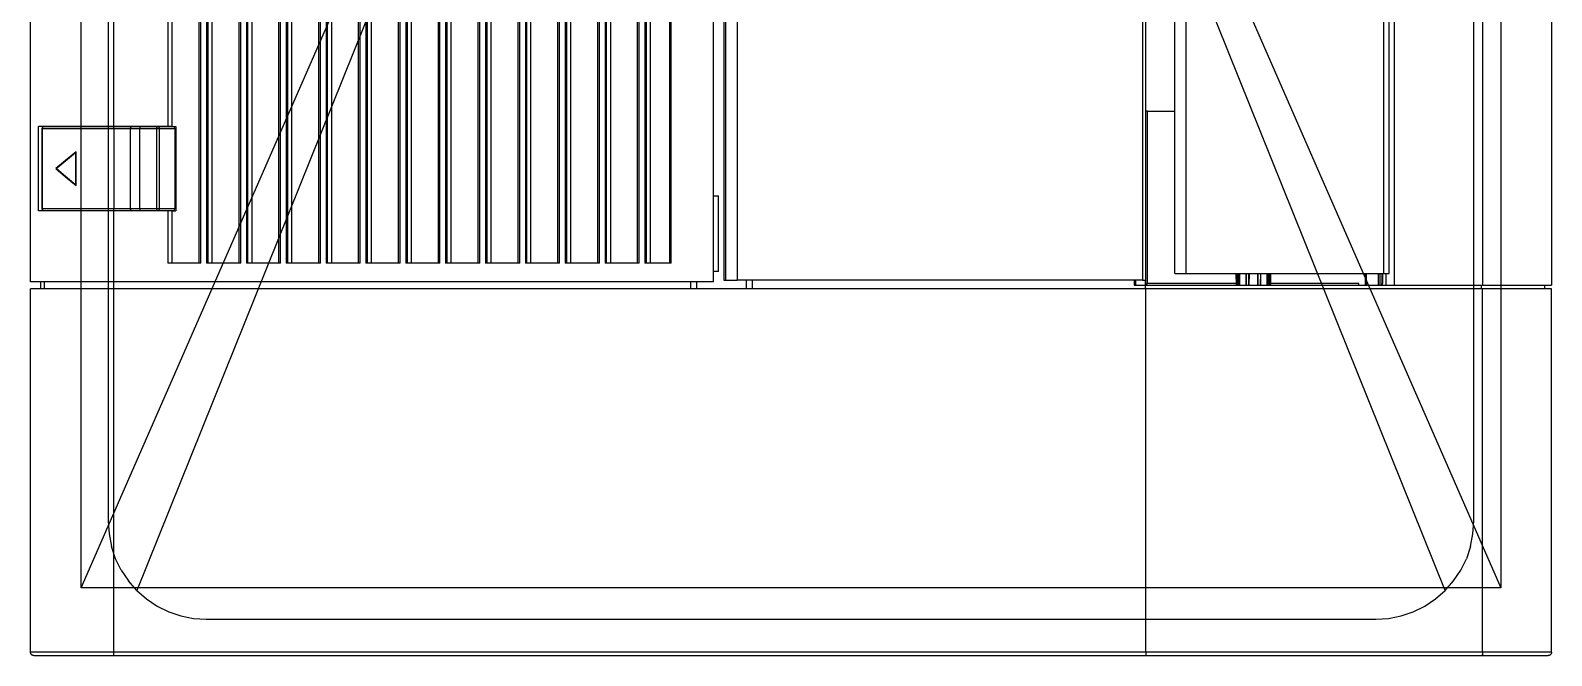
# Model space of a CAD drawing. Header units: millimetres. Extents: x 0 to 460473, y -68369 to 85219.
# Drawn here: x 229255.7 to 229705.7, y -32305.4 to -32120.5 of the extents above; entities that cross this region are included whole.
import ezdxf

# ---------------------------------------------------------------- set-up
doc = ezdxf.new("R2010")
doc.units = ezdxf.units.MM
doc.header["$LTSCALE"] = 50
doc.layers.add('ha', color=8, linetype='Continuous')

# ---------------------------------------------------------------- blocks, each defined once
blk = doc.blocks.new('FSFSGF')
at = {"color": 1}
for p, q in [((325204.31, 82180.36), (325624.31, 83140.36)), ((325204.31, 83140.36), (325624.31, 82180.36))]:
    blk.add_line(p, q, dxfattribs=at)
at = {"color": 8}
for p, q in [((325189.31, 82270.86), (325189.31, 83049.86)), ((325391.4, 82270.86), (325391.4, 83049.86)), ((325394.4, 83049.36), (325394.4, 82271.36)), ((325394.99, 82271.36), (325394.99, 83049.36)), ((325398.4, 83049.36), (325398.4, 82271.36)), ((325518.28, 83049.36), (325518.28, 82271.36)), ((325519.32, 82271.36), (325519.32, 83049.36)), ((325592.82, 82269.86), (325592.82, 83050.86)), ((325618.89, 83050.86), (325618.89, 82269.86)), ((325639.32, 83050.86), (325639.32, 82269.86)), ((325239.73, 82276.36), (325239.73, 83044.86)), ((325241.41, 83044.86), (325241.41, 82276.36)), ((325241.87, 82276.36), (325241.87, 83044.86)), ((325251.52, 82276.36), (325251.52, 83044.86)), ((325253.2, 83044.86), (325253.2, 82276.36)), ((325253.66, 82276.36), (325253.66, 83044.86)), ((325263.31, 82276.36), (325263.31, 83044.86)), ((325264.99, 83044.86), (325264.99, 82276.36)), ((325265.45, 82276.36), (325265.45, 83044.86)), ((325275.1, 82276.36), (325275.1, 83044.86)), ((325276.78, 83044.86), (325276.78, 82276.36)), ((325277.24, 82276.36), (325277.24, 83044.86)), ((325286.89, 82276.36), (325286.89, 83044.86)), ((325288.57, 83044.86), (325288.57, 82276.36)), ((325289.03, 82276.36), (325289.03, 83044.86)), ((325298.68, 82276.36), (325298.68, 83044.86)), ((325300.36, 83044.86), (325300.36, 82276.36)), ((325300.82, 82276.36), (325300.82, 83044.86)), ((325310.47, 82276.36), (325310.47, 83044.86)), ((325312.15, 83044.86), (325312.15, 82276.36)), ((325312.61, 82276.36), (325312.61, 83044.86)), ((325322.26, 82276.36), (325322.26, 83044.86)), ((325323.94, 83044.86), (325323.94, 82276.36)), ((325324.4, 82276.36), (325324.4, 83044.86)), ((325334.05, 82276.36), (325334.05, 83044.86)), ((325335.73, 83044.86), (325335.73, 82276.36)), ((325336.19, 82276.36), (325336.19, 83044.86)), ((325345.84, 82276.36), (325345.84, 83044.86)), ((325347.52, 83044.86), (325347.52, 82276.36)), ((325347.98, 82276.36), (325347.98, 83044.86)), ((325357.64, 82276.36), (325357.64, 83044.86)), ((325359.31, 83044.86), (325359.31, 82276.36)), ((325359.77, 82276.36), (325359.77, 83044.86)), ((325369.43, 82276.36), (325369.43, 83044.86)), ((325371.1, 83044.86), (325371.1, 82276.36)), ((325371.56, 82276.36), (325371.56, 83044.86)), ((325378.42, 83044.86), (325378.42, 82276.36)), ((325378.9, 82276.36), (325378.9, 83044.86)), ((325527.82, 82273.36), (325527.82, 83047.36)), ((325531.26, 82273.36), (325531.26, 83047.36)), ((325589.63, 83047.36), (325589.63, 82273.36)), ((325591.32, 82273.36), (325591.32, 83047.36)), ((325213.95, 82316.86), (325213.95, 82572.36)), ((325229.93, 82572.36), (325229.93, 82316.86)), ((325231.29, 82316.86), (325231.29, 82359.26)), ((325239.25, 82276.36), (325239.25, 82359.26)), ((325243.08, 82276.36), (325243.08, 82359.26)), ((325251.04, 82276.36), (325251.04, 82359.26)), ((325254.87, 82276.36), (325254.87, 82359.26)), ((325262.83, 82276.36), (325262.83, 82359.26)), ((325266.66, 82276.36), (325266.66, 82359.26)), ((325274.62, 82276.36), (325274.62, 82359.26)), ((325278.45, 82276.36), (325278.45, 82359.26)), ((325286.41, 82276.36), (325286.41, 82359.26)), ((325290.24, 82276.36), (325290.24, 82359.26)), ((325298.2, 82276.36), (325298.2, 82359.26)), ((325302.03, 82276.36), (325302.03, 82359.26)), ((325309.99, 82276.36), (325309.99, 82359.26)), ((325313.82, 82276.36), (325313.82, 82359.26)), ((325321.78, 82276.36), (325321.78, 82359.26)), ((325325.61, 82276.36), (325325.61, 82359.26)), ((325333.57, 82276.36), (325333.57, 82359.26)), ((325337.4, 82276.36), (325337.4, 82359.26)), ((325345.36, 82276.36), (325345.36, 82359.26)), ((325349.19, 82276.36), (325349.19, 82359.26)), ((325357.16, 82276.36), (325357.16, 82359.26)), ((325360.98, 82276.36), (325360.98, 82359.26)), ((325368.95, 82276.36), (325368.95, 82359.26)), ((325372.77, 82276.36), (325372.77, 82359.26)), ((325519.46, 82321.36), (325519.32, 82321.36)), ((325519.82, 82321.36), (325519.46, 82321.36)), ((325519.82, 82270.36), (325519.82, 82321.36)), ((325519.82, 82321.36), (325527.82, 82321.36)), ((325191.73, 82291.86), (325191.73, 82316.86)), ((325194.63, 82316.86), (325191.73, 82316.86)), ((325192.73, 82316.26), (325192.73, 82292.46)), ((325192.73, 82316.26), (325192.76, 82316.26)), ((325192.76, 82316.26), (325192.86, 82316.26)), ((325192.86, 82316.26), (325192.97, 82316.61)), ((325192.86, 82292.46), (325192.86, 82316.26)), ((325192.86, 82316.26), (325195.72, 82316.26)), ((325192.97, 82316.61), (325193.23, 82316.76)), ((325196.04, 82316.76), (325193.23, 82316.76)), ((325197.95, 82316.86), (325194.63, 82316.86)), ((325195.72, 82316.26), (325198.92, 82316.26)), ((325199.19, 82316.76), (325196.04, 82316.76)), ((325201.62, 82316.86), (325197.95, 82316.86)), ((325198.92, 82316.26), (325202.4, 82316.26)), ((325202.62, 82316.76), (325199.19, 82316.76)), ((325205.56, 82316.86), (325201.62, 82316.86)), ((325202.4, 82316.26), (325206.11, 82316.26)), ((325206.26, 82316.76), (325202.62, 82316.76)), ((325205.18, 82316.76), (325205.28, 82316.86)), ((325209.7, 82316.86), (325205.56, 82316.86)), ((325206.11, 82316.26), (325209.98, 82316.26)), ((325210.07, 82316.76), (325206.26, 82316.76)), ((325207.58, 82316.86), (325207.58, 82316.76)), ((325213.95, 82316.86), (325209.7, 82316.86)), ((325209.98, 82316.26), (325213.95, 82316.26)), ((325213.97, 82316.76), (325210.07, 82316.76)), ((325212.58, 82316.76), (325212.58, 82316.86)), ((325229.93, 82316.86), (325213.95, 82316.86)), ((325213.95, 82316.61), (325213.97, 82316.76)), ((325213.95, 82316.26), (325213.95, 82316.61)), ((325213.95, 82316.26), (325213.95, 82292.46)), ((325213.95, 82316.26), (325216.02, 82316.26)), ((325215.69, 82316.76), (325213.97, 82316.76)), ((325214.58, 82316.86), (325214.58, 82316.76)), ((325217.24, 82316.76), (325215.69, 82316.76)), ((325216.02, 82316.26), (325217.75, 82316.26)), ((325218.49, 82316.76), (325217.24, 82316.76)), ((325217.75, 82316.26), (325218.86, 82316.26)), ((325219.33, 82316.76), (325218.49, 82316.76)), ((325218.86, 82316.26), (325218.99, 82316.61)), ((325218.86, 82316.26), (325218.86, 82292.46)), ((325218.86, 82316.26), (325219.95, 82316.26)), ((325218.99, 82316.61), (325219.33, 82316.76)), ((325220.24, 82316.76), (325219.33, 82316.76)), ((325219.95, 82316.26), (325221.68, 82316.26)), ((325221.68, 82316.76), (325220.24, 82316.76)), ((325226.59, 82316.76), (325221.68, 82316.76)), ((325221.68, 82316.76), (325221.68, 82316.61)), ((325221.68, 82316.61), (325221.68, 82316.26)), ((325221.68, 82316.26), (325226.59, 82316.26)), ((325221.68, 82292.46), (325221.68, 82316.26)), ((325226.85, 82316.76), (325226.59, 82316.76)), ((325226.59, 82316.76), (325226.59, 82316.61)), ((325226.59, 82316.61), (325226.59, 82316.26)), ((325226.59, 82316.26), (325226.59, 82292.46)), ((325226.59, 82316.26), (325227.1, 82316.26)), ((325227.03, 82316.76), (325226.85, 82316.76)), ((325231.51, 82316.76), (325227.03, 82316.76)), ((325227.03, 82316.76), (325227.34, 82316.61)), ((325227.1, 82316.26), (325227.47, 82316.26)), ((325227.34, 82316.61), (325227.47, 82316.26)), ((325227.47, 82292.46), (325227.47, 82316.26)), ((325227.47, 82316.26), (325232.08, 82316.26)), ((325231.29, 82316.86), (325229.93, 82316.86)), ((325231.29, 82316.86), (325232.29, 82316.86)), ((325231.91, 82316.61), (325231.51, 82316.76)), ((325232.08, 82316.26), (325231.91, 82316.61)), ((325232.08, 82316.26), (325232.08, 82292.46)), ((325232.29, 82316.86), (325232.29, 82291.86)), ((325199.71, 82306.77), (325196.82, 82304.36)), ((325196.92, 82304.36), (325199.7, 82306.68)), ((325199.7, 82306.68), (325202.68, 82309.15)), ((325202.8, 82309.34), (325199.71, 82306.77)), ((325202.68, 82309.15), (325202.69, 82309.16)), ((325202.68, 82309.15), (325202.68, 82299.57)), ((325202.68, 82309.15), (325202.68, 82309.15)), ((325202.68, 82309.15), (325202.68, 82309.15)), ((325202.69, 82309.17), (325202.72, 82309.22)), ((325202.69, 82309.16), (325202.69, 82309.17)), ((325202.72, 82309.22), (325202.75, 82309.27)), ((325202.75, 82309.27), (325202.76, 82309.3)), ((325202.76, 82309.3), (325202.78, 82309.32)), ((325202.78, 82309.32), (325202.79, 82309.33)), ((325202.79, 82309.33), (325202.8, 82309.34)), ((325202.82, 82309.36), (325202.8, 82309.34)), ((325202.82, 82299.36), (325202.82, 82309.36)), ((325196.82, 82304.36), (325199.71, 82301.96)), ((325196.82, 82304.36), (325196.82, 82304.36)), ((325196.82, 82304.36), (325196.83, 82304.36)), ((325196.83, 82304.36), (325196.84, 82304.36)), ((325196.84, 82304.36), (325196.86, 82304.36)), ((325196.86, 82304.36), (325196.89, 82304.36)), ((325196.89, 82304.36), (325196.92, 82304.36)), ((325199.7, 82302.05), (325196.92, 82304.36)), ((325196.92, 82304.36), (325196.92, 82304.36)), ((325196.92, 82304.36), (325196.92, 82304.36)), ((325202.68, 82299.57), (325199.7, 82302.05)), ((325199.71, 82301.96), (325202.8, 82299.38)), ((325202.69, 82299.56), (325202.68, 82299.57)), ((325202.68, 82299.57), (325202.68, 82299.57)), ((325202.68, 82299.57), (325202.68, 82299.57)), ((325202.72, 82299.5), (325202.69, 82299.56)), ((325202.69, 82299.56), (325202.69, 82299.56)), ((325202.75, 82299.45), (325202.72, 82299.5)), ((325202.76, 82299.42), (325202.75, 82299.45)), ((325202.78, 82299.4), (325202.76, 82299.42)), ((325202.79, 82299.39), (325202.78, 82299.4)), ((325202.8, 82299.38), (325202.79, 82299.39)), ((325202.8, 82299.38), (325202.82, 82299.36)), ((325192.76, 82292.46), (325192.73, 82292.46)), ((325192.86, 82292.46), (325192.76, 82292.46)), ((325195.72, 82292.46), (325192.86, 82292.46)), ((325192.97, 82292.11), (325192.86, 82292.46)), ((325193.23, 82291.96), (325192.97, 82292.11)), ((325193.23, 82291.96), (325196.04, 82291.96)), ((325198.92, 82292.46), (325195.72, 82292.46)), ((325196.04, 82291.96), (325199.19, 82291.96)), ((325202.4, 82292.46), (325198.92, 82292.46)), ((325199.19, 82291.96), (325202.62, 82291.96)), ((325206.11, 82292.46), (325202.4, 82292.46)), ((325202.62, 82291.96), (325206.26, 82291.96)), ((325205.18, 82291.96), (325205.28, 82291.86)), ((325209.98, 82292.46), (325206.11, 82292.46)), ((325206.26, 82291.96), (325210.07, 82291.96)), ((325207.58, 82291.86), (325207.58, 82291.96)), ((325213.95, 82292.46), (325209.98, 82292.46)), ((325210.07, 82291.96), (325213.97, 82291.96)), ((325212.58, 82291.96), (325212.58, 82291.86)), ((325216.02, 82292.46), (325213.95, 82292.46)), ((325213.95, 82292.11), (325213.95, 82292.46)), ((325213.97, 82291.96), (325213.95, 82292.11)), ((325213.97, 82291.96), (325215.69, 82291.96)), ((325214.58, 82291.86), (325214.58, 82291.96)), ((325215.69, 82291.96), (325217.24, 82291.96)), ((325217.75, 82292.46), (325216.02, 82292.46)), ((325217.24, 82291.96), (325218.49, 82291.96)), ((325218.86, 82292.46), (325217.75, 82292.46)), ((325218.49, 82291.96), (325219.33, 82291.96)), ((325219.95, 82292.46), (325218.86, 82292.46)), ((325218.99, 82292.11), (325218.86, 82292.46)), ((325219.33, 82291.96), (325218.99, 82292.11)), ((325219.33, 82291.96), (325220.24, 82291.96)), ((325221.68, 82292.46), (325219.95, 82292.46)), ((325220.24, 82291.96), (325221.68, 82291.96)), ((325226.59, 82292.46), (325221.68, 82292.46)), ((325221.68, 82292.46), (325221.68, 82292.11)), ((325221.68, 82292.11), (325221.68, 82291.96)), ((325221.68, 82291.96), (325226.59, 82291.96)), ((325227.1, 82292.46), (325226.59, 82292.46)), ((325226.59, 82292.46), (325226.59, 82292.11)), ((325226.59, 82292.11), (325226.59, 82291.96)), ((325226.59, 82291.96), (325226.85, 82291.96)), ((325226.85, 82291.96), (325227.03, 82291.96)), ((325227.34, 82292.11), (325227.03, 82291.96)), ((325227.03, 82291.96), (325231.51, 82291.96)), ((325227.47, 82292.46), (325227.1, 82292.46)), ((325227.47, 82292.46), (325227.34, 82292.11)), ((325232.08, 82292.46), (325227.47, 82292.46)), ((325231.51, 82291.96), (325231.91, 82292.11)), ((325231.91, 82292.11), (325232.08, 82292.46)), ((325391.4, 82296.36), (325392.14, 82296.36)), ((325392.14, 82296.36), (325392.9, 82296.36)), ((325392.9, 82273.96), (325392.9, 82296.36)), ((325194.63, 82291.86), (325191.73, 82291.86)), ((325197.95, 82291.86), (325194.63, 82291.86)), ((325201.62, 82291.86), (325197.95, 82291.86)), ((325205.56, 82291.86), (325201.62, 82291.86)), ((325209.7, 82291.86), (325205.56, 82291.86)), ((325213.95, 82291.86), (325209.7, 82291.86)), ((325229.93, 82291.86), (325213.95, 82291.86)), ((325213.95, 82270.86), (325213.95, 82291.86)), ((325229.93, 82291.86), (325229.93, 82276.36)), ((325231.29, 82291.86), (325229.93, 82291.86)), ((325231.29, 82276.36), (325231.29, 82291.86)), ((325231.29, 82291.86), (325232.29, 82291.86)), ((325239.73, 82276.36), (325229.93, 82276.36)), ((325251.52, 82276.36), (325241.41, 82276.36)), ((325263.31, 82276.36), (325253.2, 82276.36)), ((325275.1, 82276.36), (325264.99, 82276.36)), ((325286.89, 82276.36), (325276.78, 82276.36)), ((325298.68, 82276.36), (325288.57, 82276.36)), ((325310.47, 82276.36), (325300.36, 82276.36)), ((325322.26, 82276.36), (325312.15, 82276.36)), ((325334.05, 82276.36), (325323.94, 82276.36)), ((325345.84, 82276.36), (325335.73, 82276.36)), ((325357.64, 82276.36), (325347.52, 82276.36)), ((325369.43, 82276.36), (325359.31, 82276.36)), ((325378.9, 82276.36), (325371.1, 82276.36)), ((325392.14, 82273.96), (325391.4, 82273.96)), ((325392.9, 82273.96), (325392.14, 82273.96)), ((325191.74, 82270.86), (325189.31, 82270.86)), ((325194.64, 82270.86), (325191.74, 82270.86)), ((325192.31, 82270.86), (325192.31, 82268.86)), ((325193.44, 82268.86), (325193.44, 82270.86)), ((325197.96, 82270.86), (325194.64, 82270.86)), ((325201.63, 82270.86), (325197.96, 82270.86)), ((325205.57, 82270.86), (325201.63, 82270.86)), ((325209.7, 82270.86), (325205.57, 82270.86)), ((325213.95, 82270.86), (325209.7, 82270.86)), ((325391.4, 82270.86), (325213.95, 82270.86)), ((325214.03, 82268.86), (325214.03, 82270.86)), ((325384.57, 82270.86), (325384.57, 82268.86)), ((325386.45, 82268.86), (325386.45, 82270.86)), ((325394.4, 82271.36), (325394.55, 82271.36)), ((325394.55, 82271.36), (325394.99, 82271.36)), ((325394.99, 82271.36), (325398.4, 82271.36)), ((325518.28, 82271.36), (325398.4, 82271.36)), ((325401.1, 82271.36), (325401.1, 82268.86)), ((325402.89, 82268.86), (325402.89, 82271.36)), ((325515.82, 82271.36), (325515.82, 82269.86)), ((325515.82, 82269.86), (325519.2, 82269.86)), ((325516.32, 82269.86), (325516.32, 82271.36)), ((325518.28, 82271.36), (325519.01, 82271.36)), ((325519.01, 82271.36), (325519.32, 82271.36)), ((325519.12, 82271.36), (325519.12, 82269.86)), ((325519.2, 82269.86), (325592.82, 82269.86)), ((325519.2, 82268.86), (325519.2, 82269.86)), ((325519.32, 82269.86), (325519.32, 82271.36)), ((325519.32, 82269.86), (325519.46, 82270.01)), ((325519.46, 82270.01), (325519.82, 82270.36)), ((325546.04, 82270.36), (325519.82, 82270.36)), ((325527.82, 82273.36), (325528.43, 82273.36)), ((325528.43, 82273.36), (325529.69, 82273.36)), ((325529.69, 82273.36), (325531.26, 82273.36)), ((325531.26, 82273.36), (325589.63, 82273.36)), ((325545.91, 82273.36), (325545.96, 82269.86)), ((325545.99, 82273.36), (325546.04, 82269.86)), ((325546.12, 82269.86), (325546.07, 82273.36)), ((325546.4, 82273.36), (325546.45, 82269.86)), ((325546.78, 82273.36), (325546.8, 82269.86)), ((325546.92, 82273.36), (325546.95, 82269.86)), ((325547, 82273.36), (325547.03, 82269.86)), ((325548.86, 82273.36), (325548.9, 82269.86)), ((325548.92, 82273.36), (325548.96, 82269.86)), ((325549.64, 82273.36), (325549.63, 82269.86)), ((325549.77, 82273.36), (325549.77, 82269.86)), ((325549.81, 82273.36), (325549.8, 82269.86)), ((325552.28, 82273.36), (325552.28, 82269.86)), ((325552.31, 82273.36), (325552.32, 82269.86)), ((325552.44, 82273.36), (325552.45, 82269.86)), ((325553.16, 82273.36), (325553.12, 82269.86)), ((325553.22, 82273.36), (325553.19, 82269.86)), ((325555.08, 82273.36), (325555.06, 82269.86)), ((325555.17, 82273.36), (325555.14, 82269.86)), ((325555.31, 82273.36), (325555.28, 82269.86)), ((325555.69, 82273.36), (325555.64, 82269.86)), ((325556.01, 82273.36), (325555.97, 82269.86)), ((325556.09, 82273.36), (325556.04, 82269.86)), ((325556.18, 82273.36), (325556.13, 82269.86)), ((325582.32, 82270.36), (325556.14, 82270.36)), ((325582.32, 82270.01), (325582.32, 82270.36)), ((325582.32, 82269.86), (325582.32, 82270.01)), ((325584.22, 82273.36), (325584.22, 82269.86)), ((325584.52, 82269.86), (325584.52, 82273.36)), ((325588.02, 82273.36), (325588.02, 82269.86)), ((325588.32, 82269.86), (325588.32, 82273.36)), ((325588.82, 82273.36), (325588.82, 82269.86)), ((325588.82, 82269.86), (325588.87, 82269.86)), ((325588.87, 82269.86), (325588.92, 82269.87)), ((325588.92, 82269.87), (325588.99, 82269.89)), ((325588.99, 82269.89), (325589.06, 82269.92)), ((325589.06, 82269.92), (325589.1, 82269.95)), ((325589.1, 82269.95), (325589.14, 82269.98)), ((325589.14, 82269.98), (325589.17, 82270.01)), ((325589.17, 82270.01), (325589.21, 82270.06)), ((325589.21, 82270.06), (325589.23, 82270.08)), ((325589.23, 82270.08), (325589.25, 82270.11)), ((325589.25, 82270.11), (325589.27, 82270.14)), ((325589.27, 82270.14), (325589.28, 82270.18)), ((325589.28, 82270.18), (325589.3, 82270.22)), ((325589.3, 82270.22), (325589.31, 82270.26)), ((325589.31, 82270.31), (325589.32, 82270.36)), ((325589.31, 82270.26), (325589.31, 82270.31)), ((325589.32, 82273.37), (325589.32, 82270.36)), ((325589.63, 82273.36), (325590.84, 82273.36)), ((325590.24, 82273.37), (325590.24, 82269.86)), ((325590.84, 82273.36), (325591.32, 82273.36)), ((325592.82, 82269.86), (325618.89, 82269.86)), ((325618.58, 82268.86), (325618.58, 82269.86)), ((325618.89, 82269.86), (325622.96, 82269.86)), ((325622.96, 82269.86), (325626.85, 82269.86)), ((325626.85, 82269.86), (325630.51, 82269.86)), ((325630.51, 82269.86), (325633.84, 82269.86)), ((325633.84, 82269.86), (325636.8, 82269.86)), ((325636.8, 82269.86), (325639.32, 82269.86)), ((325637.32, 82268.86), (325637.32, 82269.86)), ((325189.31, 82161.36), (325189.31, 82268.86)), ((325191.74, 82268.86), (325189.31, 82268.86)), ((325194.64, 82268.86), (325191.74, 82268.86)), ((325197.96, 82268.86), (325194.64, 82268.86)), ((325201.63, 82268.86), (325197.96, 82268.86)), ((325205.57, 82268.86), (325201.63, 82268.86)), ((325209.7, 82268.86), (325205.57, 82268.86)), ((325213.95, 82268.86), (325209.7, 82268.86)), ((325519.32, 82268.86), (325213.95, 82268.86)), ((325213.95, 82161.36), (325213.95, 82268.86)), ((325618.89, 82268.86), (325519.32, 82268.86)), ((325519.32, 82161.36), (325519.32, 82268.86)), ((325618.89, 82161.36), (325618.89, 82268.86)), ((325622.96, 82268.86), (325618.89, 82268.86)), ((325626.85, 82268.86), (325622.96, 82268.86)), ((325630.51, 82268.86), (325626.85, 82268.86)), ((325633.84, 82268.86), (325630.51, 82268.86)), ((325636.8, 82268.86), (325633.84, 82268.86)), ((325639.32, 82268.86), (325636.8, 82268.86)), ((325639.32, 82161.36), (325639.32, 82268.86)), ((325191.74, 82161.36), (325189.31, 82161.36)), ((325189.32, 82161.26), (325189.31, 82161.36)), ((325189.33, 82161.16), (325189.32, 82161.26)), ((325189.36, 82161.07), (325189.33, 82161.16)), ((325189.39, 82160.97), (325189.36, 82161.07)), ((325189.44, 82160.88), (325189.39, 82160.97)), ((325189.49, 82160.8), (325189.44, 82160.88)), ((325189.55, 82160.72), (325189.49, 82160.8)), ((325189.61, 82160.65), (325189.55, 82160.72)), ((325189.69, 82160.58), (325189.61, 82160.65)), ((325189.77, 82160.52), (325189.69, 82160.58)), ((325189.85, 82160.48), (325189.77, 82160.52)), ((325189.94, 82160.43), (325189.85, 82160.48)), ((325190.03, 82160.4), (325189.94, 82160.43)), ((325190.12, 82160.38), (325190.03, 82160.4)), ((325190.17, 82160.37), (325190.12, 82160.38)), ((325190.22, 82160.37), (325190.17, 82160.37)), ((325190.27, 82160.36), (325190.22, 82160.37)), ((325190.31, 82160.36), (325190.27, 82160.36)), ((325190.31, 82160.36), (325192.67, 82160.36)), ((325194.64, 82161.36), (325191.74, 82161.36)), ((325192.67, 82160.36), (325195.47, 82160.36)), ((325197.96, 82161.36), (325194.64, 82161.36)), ((325195.47, 82160.36), (325198.66, 82160.36)), ((325201.63, 82161.36), (325197.96, 82161.36)), ((325198.66, 82160.36), (325202.18, 82160.36)), ((325205.57, 82161.36), (325201.63, 82161.36)), ((325202.18, 82160.36), (325205.96, 82160.36)), ((325209.7, 82161.36), (325205.57, 82161.36)), ((325205.96, 82160.36), (325209.92, 82160.36)), ((325213.95, 82161.36), (325209.7, 82161.36)), ((325209.92, 82160.36), (325213.99, 82160.36)), ((325519.32, 82161.36), (325213.95, 82161.36)), ((325213.96, 82160.65), (325213.95, 82161.36)), ((325213.99, 82160.36), (325213.96, 82160.65)), ((325213.99, 82160.36), (325519.26, 82160.36)), ((325519.3, 82160.65), (325519.26, 82160.36)), ((325519.26, 82160.36), (325618.73, 82160.36)), ((325519.32, 82161.36), (325519.3, 82160.65)), ((325618.89, 82161.36), (325519.32, 82161.36)), ((325618.84, 82160.65), (325618.73, 82160.36)), ((325618.73, 82160.36), (325622.62, 82160.36)), ((325618.89, 82161.36), (325618.84, 82160.65)), ((325622.96, 82161.36), (325618.89, 82161.36)), ((325622.62, 82160.36), (325626.34, 82160.36)), ((325626.85, 82161.36), (325622.96, 82161.36)), ((325626.34, 82160.36), (325629.84, 82160.36)), ((325630.51, 82161.36), (325626.85, 82161.36)), ((325629.84, 82160.36), (325633.04, 82160.36)), ((325633.84, 82161.36), (325630.51, 82161.36)), ((325633.04, 82160.36), (325635.88, 82160.36)), ((325636.8, 82161.36), (325633.84, 82161.36)), ((325635.88, 82160.36), (325638.32, 82160.36)), ((325639.32, 82161.36), (325636.8, 82161.36)), ((325638.36, 82160.36), (325638.32, 82160.36)), ((325638.41, 82160.37), (325638.36, 82160.36)), ((325638.46, 82160.37), (325638.41, 82160.37)), ((325638.51, 82160.38), (325638.46, 82160.37)), ((325638.6, 82160.4), (325638.51, 82160.38)), ((325638.69, 82160.43), (325638.6, 82160.4)), ((325638.78, 82160.47), (325638.69, 82160.43)), ((325638.86, 82160.52), (325638.78, 82160.47)), ((325638.94, 82160.58), (325638.86, 82160.52)), ((325639.02, 82160.65), (325638.94, 82160.58)), ((325639.08, 82160.72), (325639.02, 82160.65)), ((325639.14, 82160.8), (325639.08, 82160.72)), ((325639.19, 82160.88), (325639.14, 82160.8)), ((325639.24, 82160.97), (325639.19, 82160.88)), ((325639.27, 82161.06), (325639.24, 82160.97)), ((325639.3, 82161.16), (325639.27, 82161.06)), ((325639.31, 82161.26), (325639.3, 82161.16)), ((325639.32, 82161.36), (325639.31, 82161.26))]:
    blk.add_line(p, q, dxfattribs=at)
at = {"color": 1}
blk.add_lwpolyline([(325204.31, 82180.36), (325204.31, 83140.36), (325624.31, 83140.36), (325624.31, 82180.36)], close=True, dxfattribs=at)
at = {"color": 8}
for centre, start, end in [((325193.23, 82316.26), 90, 180), ((325206.31, 82316.76), 168.4603, 180), ((325206.31, 82316.76), 0, 11.5397), ((325193.23, 82292.46), 180, 270), ((325206.31, 82291.96), 180, 191.5397), ((325206.31, 82291.96), 348.4603, 0)]:
    blk.add_arc(centre, 0.5, start, end, dxfattribs=at)

msp = doc.modelspace()

# ---------------------------------------------------------------- linework, layer by layer
at = {"layer": 'ha'}
for p, q in [((229278.71026477, -31354.69320819), (229278.71026477, -32265.61832882)), ((229682.71026477, -32265.61832882), (229682.71026477, -31354.69320819)), ((229480.71026477, -31805.36292973), (229287.20313587, -32286.12193341)), ((229674.21739368, -32286.12193341), (229480.71026477, -31805.36292973)), ((229278.71026477, -32265.61832882), (229278.95833364, -32269.40312838)), ((229278.95833364, -32269.40312838), (229279.69829572, -32273.12316897)), ((229681.72223383, -32273.12316897), (229682.46219591, -32269.40312838)), ((229682.46219591, -32269.40312838), (229682.71026477, -32265.61832882)), ((229280.91749006, -32276.71479966), (229279.69829572, -32273.12316897)), ((229681.72223383, -32273.12316897), (229680.50303949, -32276.71479966)), ((229282.5950559, -32280.11656666), (229280.91749006, -32276.71479966)), ((229678.82547365, -32280.11656666), (229680.50303949, -32276.71479966)), ((229282.5950559, -32280.11656666), (229284.70228962, -32283.27026479)), ((229676.71823993, -32283.27026479), (229678.82547365, -32280.11656666)), ((229287.20313587, -32286.12193341), (229284.70228962, -32283.27026479)), ((229287.20313587, -32286.12193341), (229290.05480449, -32288.62277966)), ((229671.36572506, -32288.62277966), (229674.21739368, -32286.12193341)), ((229674.21739368, -32286.12193341), (229676.71823993, -32283.27026479)), ((229290.05480449, -32288.62277966), (229293.20850262, -32290.73001339)), ((229293.20850262, -32290.73001339), (229296.61026962, -32292.40757922)), ((229664.81025993, -32292.40757922), (229668.21202693, -32290.73001339)), ((229668.21202693, -32290.73001339), (229671.36572506, -32288.62277966)), ((229296.61026962, -32292.40757922), (229300.20190032, -32293.62677356)), ((229300.20190032, -32293.62677356), (229303.92194091, -32294.36673564)), ((229303.92194091, -32294.36673564), (229307.70674046, -32294.61480451)), ((229307.70674046, -32294.61480451), (229653.71378908, -32294.61480451)), ((229653.71378908, -32294.61480451), (229657.49858864, -32294.36673564)), ((229657.49858864, -32294.36673564), (229661.21862923, -32293.62677356)), ((229661.21862923, -32293.62677356), (229664.81025993, -32292.40757922))]:
    msp.add_line(p, q, dxfattribs=at)

# ---------------------------------------------------------------- block references
msp.add_blockref('FSFSGF', (-95933.60445269, -114465.72542792))

doc.saveas('drawing.dxf')
